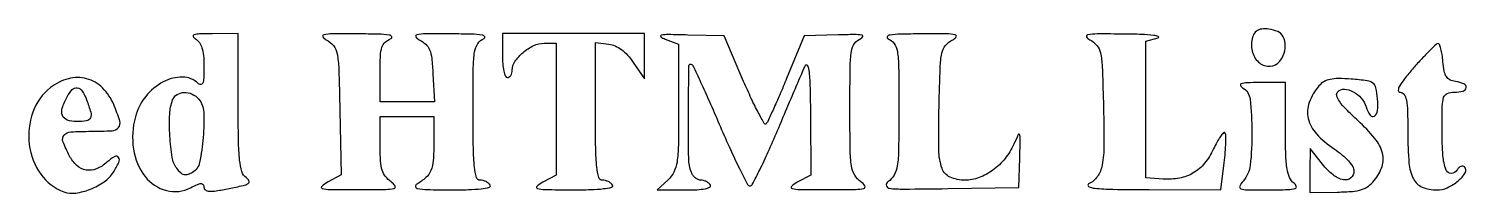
# Model space of a CAD drawing. Extents: x 16 to 560, y 1676 to 2109.
# Drawn here: x 266.2 to 559.9, y 2075.3 to 2109 of the extents above; entities that cross this region are included whole.
import ezdxf

# ---------------------------------------------------------------- set-up
doc = ezdxf.new("R2010")
doc.units = 0

msp = doc.modelspace()

# ---------------------------------------------------------------- linework, layer by layer
for points in [[(300.25, 2106.919901, -0.108122), (301.060198, 2106.175919, -0.078456), (301.601124, 2105.073002, -0.054175), (301.907027, 2103.492137, -0.020727), (302, 2101.25031, -0.009693), (301.954451, 2098.900904, -0.07412), (301.75, 2097.818815, -0.332949), (301.356231, 2097.553291, -0.18607), (300.8, 2097.8, 0.19925), (297.647672, 2099.103339, 0.123073), (293.700598, 2098.111394, 0.10171), (290.094057, 2095.111375, 0.103161), (287.985562, 2090.946382, 0.102797), (287.601794, 2084.355304, 0.129211), (289.996194, 2078.750117, 0.165185), (294.320919, 2075.900144, 0.185626), (299.25, 2076.453595, -0.013814), (300.683966, 2077.148513, -0.094288), (301.4446, 2077.331122, -0.267585), (301.840177, 2077.127527, -0.144125), (302, 2076.584584, 0.244841), (302.295805, 2076.016719, 0.139865), (303.045111, 2075.758051, 0.052937), (304.488497, 2075.832165, 0.009532), (307.140918, 2076.304261, 0.007588), (309.982018, 2076.910954, 0.084941), (311.045064, 2077.35419, 0.381756), (311.18983, 2077.863514, 0.122353), (310.640918, 2078.520616, -0.163555), (309.770732, 2079.752015, -0.046127), (309.300227, 2082.088003, -0.022938), (309.057709, 2086.078476, -0.003708), (309, 2093.860243), (309, 2108), (303.75, 2107.969591, 0.007048), (301.106127, 2107.917006, 0.064437), (299.973225, 2107.731064, 0.45961), (299.820456, 2107.386929, 0.151017)], [(327, 2106.707351, -0.109165), (328.451847, 2105.520468, -0.120041), (329.206589, 2103.870737, -0.039416), (329.5495, 2100.803574, -0.002849), (329.778698, 2092.269066), (330.057396, 2079.093947), (327.278698, 2077.587011, 0.056087), (326.068984, 2076.74335, 0.607887), (326.179532, 2076.29672, 0.057189), (327.712925, 2076.109482, 0.002158), (333.5, 2076.09249, 0.002613), (339.165623, 2076.12991, 0.054648), (340.84434, 2076.334063, 0.51435), (341.050042, 2076.833822, 0.100853), (340.25, 2077.674424, -0.071002), (339.083269, 2078.763212, -0.096493), (338.412449, 2080.03374, -0.060024), (338.086517, 2081.893539, -0.013397), (338, 2085.121972), (338, 2091), (343.5, 2091), (349, 2091), (348.984687, 2085.75, -0.016927), (348.848229, 2082.040278, -0.079212), (348.365263, 2079.965545, -0.113763), (347.35264, 2078.527009, -0.053812), (345.5, 2077.194945, 0.311038), (345.250235, 2076.680313, 0.323125), (345.643645, 2076.279707, 0.037258), (347.682114, 2076.085656, 0.004244), (352.309017, 2076.030409, 0.007968), (356.04986, 2076.077111, 0.022355), (358.661976, 2076.268456, 0.029619), (360.321071, 2076.565299, 0.510517), (360.5, 2077, 0.08825), (360.157656, 2077.382836, 0.053305), (359.640225, 2077.70625, 0.051278), (359.038022, 2077.925833, 0.061875), (358.440983, 2078, -0.334932), (357.68227, 2078.572451, -0.043956), (357.275673, 2080.684488, -0.022081), (357.052723, 2084.512421, -0.003506), (357, 2092.032224, -0.002544), (357.045752, 2101.022921, -0.034848), (357.306199, 2104.277902, -0.114484), (357.967016, 2105.944514, -0.146828), (359.25, 2106.968838, 0.468223), (359.373368, 2107.35029, 0.220347), (358.873633, 2107.67345, 0.028662), (356.66328, 2107.85723, 0.00506), (352.5, 2107.921872, 0.002981), (347.288045, 2107.91897, 0.044461), (345.47625, 2107.745631, 0.539942), (345.300717, 2107.326223, 0.128235), (346, 2106.71053, -0.068485), (347.33599, 2105.789462, -0.11278), (348.113781, 2104.666679, -0.06883), (348.544836, 2102.933621, -0.013501), (348.799904, 2099.725271), (349.099808, 2094), (343.549904, 2094), (338, 2094), (338, 2100.032224, -0.010544), (338.072804, 2103.484308, -0.067976), (338.380731, 2105.196749, -0.13251), (339.04804, 2106.221655, -0.087215), (340.25, 2106.968838, 0.468223), (340.373368, 2107.35029, 0.220347), (339.873633, 2107.67345, 0.028662), (337.66328, 2107.85723, 0.00506), (333.5, 2107.921872, 0.002972), (328.28128, 2107.91906, 0.044589), (326.472036, 2107.745565, 0.540589), (326.296938, 2107.325459, 0.127348)], [(363, 2103.5, 0.020945), (363.072283, 2101.775243, 0.033738), (363.29375, 2100.321875, 0.036969), (363.611488, 2099.267028, 0.31052), (364, 2099, 0.148195), (364.381354, 2099.115568, 0.098894), (364.70625, 2099.440625, 0.082425), (364.925306, 2099.926543, 0.064853), (365, 2100.5, -0.150921), (365.550956, 2102.283738, -0.067446), (367.213435, 2104.127094, -0.065481), (369.391489, 2105.527715, -0.110624), (371.5, 2106), (374, 2106), (374, 2092.531937), (374, 2079.063875), (371.25, 2077.571975, 0.055778), (370.047832, 2076.734412, 0.604194), (370.155263, 2076.287983, 0.058615), (371.656241, 2076.09091, 0.002227), (377.309017, 2076.040038, 0.007955), (381.051118, 2076.082568, 0.022351), (383.662895, 2076.270863, 0.029661), (385.320977, 2076.565683, 0.51083), (385.5, 2077, 0.08825), (385.157656, 2077.382836, 0.053305), (384.640225, 2077.70625, 0.051278), (384.038022, 2077.925833, 0.061875), (383.440983, 2078, -0.335161), (382.682047, 2078.573111, -0.043811), (382.27561, 2080.690421, -0.02203), (382.052701, 2084.527208, -0.003495), (382, 2092.066422), (382, 2106.132845), (384.717699, 2105.816422, -0.0743), (386.032431, 2105.460706, -0.056649), (387.323964, 2104.711349, -0.049798), (388.562335, 2103.584166, -0.035361), (389.717699, 2102.102117), (392, 2098.704234), (392, 2103.352117), (392, 2108), (377.5, 2108), (363, 2108)], [(396.25, 2106.863411), (399, 2105.833333), (399, 2092.955622, -0.003666), (398.942718, 2085.142646, -0.032766), (398.66793, 2081.722475, -0.078466), (398.029644, 2079.675689, -0.090715), (396.811439, 2078.038955), (394.622877, 2076), (400.370456, 2076, 0.012926), (402.749775, 2076.061522, 0.035222), (404.420871, 2076.266614, 0.063466), (405.377535, 2076.582896, 0.446066), (405.5, 2077, 0.08274), (405.165215, 2077.382727, 0.053447), (404.671653, 2077.70625, 0.052153), (404.104082, 2077.925879, 0.066349), (403.547972, 2078, -0.104768), (402.992663, 2078.117649, -0.066658), (402.427535, 2078.46465, -0.062621), (401.938646, 2078.97704, -0.067715), (401.606989, 2079.581787, -0.088278), (401.061176, 2082.415133, -0.004565), (401.013723, 2091.757922, -0.00263), (401.103464, 2101.396494, -0.662922), (401.696317, 2101.637017, -0.087369), (402.107821, 2101.049624, -0.001619), (403.700447, 2097.609448, -0.003928), (405.517657, 2093.567117, -0.00261), (407.541082, 2088.903952, 0.005703), (409.578151, 2084.287758, 0.009094), (411.435637, 2080.39465, 0.003593), (413.090835, 2077.140608, 0.271589), (413.569404, 2076.838783, 0.288574), (414.044884, 2077.117114, 0.004215), (415.589532, 2080.151251, 0.010013), (417.322078, 2083.808249, 0.006257), (419.210867, 2088.155181, -0.000737), (421.10355, 2092.646074, -0.000957), (422.851654, 2096.754959, -0.000714), (424.328451, 2100.194192, -0.008709), (424.918548, 2101.5, -0.665712), (425.335046, 2101.480936, -0.062954), (425.65373, 2100.086188, -0.018976), (425.853392, 2096.813961, -0.004364), (425.93232, 2091.281937), (426, 2079.063875), (423.25, 2077.571975, 0.059559), (422.08058, 2076.744067, 0.60424), (422.195321, 2076.297122, 0.056305), (423.748142, 2076.109966, 0.002209), (429.5, 2076.09249, 0.002613), (435.165623, 2076.12991, 0.054648), (436.84434, 2076.334063, 0.51435), (437.050042, 2076.833822, 0.100853), (436.25, 2077.674424, -0.109819), (434.977002, 2079.060367, -0.09405), (434.321205, 2080.934302, -0.034209), (434.051589, 2084.268194, -0.003076), (434, 2092.654196, -0.002737), (434.04681, 2101.204268, -0.036182), (434.309315, 2104.348982, -0.11578), (434.97061, 2105.975548, -0.141309), (436.25, 2106.996154, 0.212499), (436.608279, 2107.373538, 0.470399), (436.431533, 2107.66926, 0.040569), (434.880872, 2107.780504, 0.005364), (431.586361, 2107.713929), (424.672723, 2107.5), (421.075598, 2098.822569, -0.003246), (419.653356, 2095.453654, -0.004786), (418.357353, 2092.516359, -0.002303), (417.222214, 2090.039348, -0.087997), (416.87328, 2089.539947, -0.495839), (416.505939, 2089.589927, -0.007044), (415.27461, 2091.839301, -0.012877), (413.853492, 2094.700357, -0.007388), (412.28084, 2098.217378), (408.293592, 2107.5), (400.896796, 2107.696744, 0.00347), (396.906998, 2107.77516, 0.047576), (395.463972, 2107.65603, 0.649446), (395.387429, 2107.345104, 0.075595)], [(441.75, 2106.968838, -0.142757), (443.029538, 2105.963868, -0.116905), (443.691194, 2104.348057, -0.036269), (443.953391, 2101.211491, -0.002723), (444, 2092.654196, -0.003085), (443.948281, 2084.272472, -0.034158), (443.678476, 2080.933536, -0.093565), (443.022763, 2079.053038, -0.109058), (441.75, 2077.657317, 0.297885), (441.442598, 2076.882244, 0.325245), (442.032598, 2076.343044, 0.029746), (445.048407, 2076.185901, 0.001847), (454, 2076.285345), (468.5, 2076.5), (468.69926, 2082.5, 0.001659), (468.822244, 2086.61464, 0.107358), (468.689775, 2087.313474, 0.641929), (468.413684, 2087.321263, 0.009095), (467.488651, 2085.353565, -0.064151), (465.699112, 2082.430722, -0.064909), (463.233429, 2080.070026, -0.068679), (460.388763, 2078.527518, -0.090175), (457.487586, 2078, -0.104552), (454.457169, 2078.640679, -0.207561), (452.824266, 2080.411894, -0.081225), (452.166706, 2084.166275, -0.008532), (452.218343, 2093.112905, -0.003182), (452.449821, 2101.037707, -0.04159), (452.798032, 2103.957525, -0.12162), (453.553786, 2105.54682, -0.104649), (455, 2106.707556, 0.127405), (455.702819, 2107.325508, 0.540547), (455.527693, 2107.74557, 0.044581), (453.718284, 2107.919054, 0.002972), (448.5, 2107.921872, 0.00506), (444.33672, 2107.85723, 0.028662), (442.126367, 2107.67345, 0.220347), (441.626632, 2107.35029, 0.468223)], [(483, 2106.707801, -0.099999), (484.439632, 2105.574159, -0.122795), (485.197086, 2104.045537, -0.044023), (485.552809, 2101.274995, -0.003604), (485.790215, 2093.972543, -0.005893), (485.908668, 2085.202469, -0.045054), (485.545407, 2081.10047, -0.107963), (484.577459, 2078.768703, -0.128994), (482.771736, 2077.230194, 0.617017), (482.763649, 2076.725638, 0.097152), (484.034008, 2076.350069, 0.019329), (487.740909, 2076.145599, 0.002957), (495.134777, 2076.06768), (509.769553, 2076), (510.467252, 2081.584191, 0.009689), (510.696574, 2083.761858, 0.014269), (510.806144, 2085.681884, 0.009472), (510.821206, 2087.263256, 0.196466), (510.64118, 2087.692153, 0.429607), (510.336629, 2087.684192, 0.029721), (509.73996, 2086.936769, 0.027784), (509.039959, 2085.817082, 0.015514), (508.308705, 2084.385127, -0.060821), (506.471813, 2081.472165, -0.087499), (504.169115, 2079.484347, -0.088792), (501.352253, 2078.422572, -0.064494), (498, 2078.239567), (494.5, 2078.5), (494.5, 2092.454915), (494.5, 2106.40983), (497, 2107.105235, 0.70814), (497.018329, 2107.377755, 0.073783), (496.076905, 2107.6265, 0.019076), (493.606839, 2107.806818, 0.006446), (490, 2107.885578, 0.002916), (484.535419, 2107.902563, 0.041015), (482.582016, 2107.736697, 0.515263), (482.375867, 2107.312685, 0.152173)], [(516.384042, 2107.558413, 0.132697), (516.101227, 2104.810384, 0.143029), (517.260137, 2102.382997, 0.181574), (519.306539, 2101.312409, 0.206745), (521.416177, 2101.930433, 0.12283), (522.548173, 2103.471196, 0.097529), (522.949091, 2105.503659, 0.109704), (522.540282, 2107.347221, 0.1943), (521.418213, 2108.393011, 0.044415), (519.619705, 2108.90558, 0.088519), (518.144365, 2108.923707, 0.121581), (517.059289, 2108.456907, 0.13994)], [(549.168, 2100.954973, 0.010821), (547.294664, 2098.716263, 0.04214), (546.289263, 2097.2176, 0.121907), (546.059179, 2096.366597, 0.420507), (546.418, 2096, -0.247035), (547.221432, 2095.577249, -0.104507), (547.703076, 2094.418052, -0.040237), (547.943668, 2092.137422, -0.006168), (548, 2087.571429, 0.019663), (548.238398, 2081.511541, 0.098821), (549.157167, 2078.263197, 0.177163), (550.957047, 2076.594938, 0.099521), (553.916441, 2076, 0.10844), (556.078972, 2076.47459, 0.065389), (558.30845, 2077.880648, 0.080356), (559.743969, 2079.526738, 0.348739), (559.606163, 2080.72717, 0.168108), (559.267855, 2080.891551, 0.127659), (558.856323, 2080.835761, 0.09591), (558.429374, 2080.556082, 0.061593), (558.05743, 2080.092924, -0.249021), (556.868536, 2079.397756, -0.321795), (555.843273, 2080.071923, -0.073694), (555.181277, 2083.041402, -0.018058), (555, 2088.059017, -0.004532), (555.046843, 2093.226526, -0.071841), (555.328706, 2094.955902, -0.227495), (556.051569, 2095.728157, -0.093029), (557.5, 2096, 0.059623), (559.312351, 2096.216886, 0.314392), (559.939586, 2096.92719, 0.335758), (559.475975, 2097.711765, 0.062117), (557.75, 2098.180449, -0.078602), (556.610647, 2098.530348, -0.139488), (555.885558, 2099.181899, -0.09543), (555.447055, 2100.308129, -0.024614), (555.189635, 2102.25, 0.017274), (555.020888, 2103.684206, 0.027998), (554.767859, 2104.885211, 0.027131), (554.475791, 2105.77287, 0.326921), (554.189635, 2105.954973, 0.175553), (553.769271, 2105.770887, 0.005728), (552.430055, 2104.467649, 0.010347), (550.877994, 2102.85696, 0.006938)], [(270.658927, 2096.946352, 0.141593), (267.026101, 2091.889469, 0.117944), (266.317822, 2085.28557, 0.12149), (268.666948, 2079.224612, 0.155681), (273.402623, 2075.62183, 0.120844), (275.812729, 2075.377686, 0.059821), (278.803508, 2076.17031, 0.058642), (281.613363, 2077.689749, 0.094755), (283.497995, 2079.637284, 0.034496), (284.61328, 2081.626131, 0.260779), (284.54267, 2082.6616, 0.404736), (283.758786, 2082.839651, 0.047473), (282.17739, 2081.660536, -0.086357), (280.045162, 2080.313984, -0.140408), (277.931821, 2080.076301, -0.142615), (276.036278, 2080.992688, -0.090222), (274.52568, 2082.95034, -0.028417), (273.199704, 2085.916136, -0.279094), (273.43571, 2087.207776, -0.198911), (274.802886, 2087.873329, -0.015087), (279, 2088, 0.014633), (283.218451, 2088.123483, 0.206106), (284.542013, 2088.787583, 0.256722), (284.806255, 2090.114011, 0.022461), (283.584658, 2093.451627, 0.09862), (281.276031, 2096.881914, 0.130166), (278.024721, 2098.756172, 0.131659), (274.300776, 2098.764526, 0.102089)], [(514.25, 2096.919901, -0.238565), (515.77571, 2094.565618, -0.025419), (516.150754, 2087.851963, -0.028053), (515.804558, 2081.084949, -0.158394), (514.345012, 2077.828741, 0.076221), (513.66123, 2076.792802, 0.444262), (513.889281, 2076.260663, 0.080158), (515.156499, 2076.043395, 0.003609), (519.595012, 2076.031803, 0.004634), (523.514641, 2076.086186, 0.058779), (524.972418, 2076.292459, 0.429556), (525.214937, 2076.734957, 0.154053), (524.75, 2077.392046, -0.126741), (523.849862, 2078.529727, -0.06484), (523.329837, 2080.286988, -0.033199), (523.0664, 2083.147168, -0.006368), (523, 2088.360243), (523, 2098), (517.75, 2097.969591, 0.007048), (515.106127, 2097.917006, 0.064437), (513.973225, 2097.731064, 0.45961), (513.820456, 2097.386929, 0.151017)], [(529.839095, 2097.285479, 0.089649), (527.849846, 2093.900607, 0.148642), (527.661454, 2090.62068, 0.128594), (529.364372, 2087.45502, 0.059288), (532.95972, 2084.407958, -0.027791), (534.554087, 2083.220457, -0.036999), (535.851017, 2081.963615, -0.041728), (536.736219, 2080.783894, -0.141003), (537, 2079.867114, -0.221065), (536.342342, 2078.452329, -0.232248), (534.858017, 2078.082588, -0.116171), (532.718388, 2079.099258, -0.057176), (530.583567, 2081.25), (528.022179, 2084.5), (528.010865, 2080), (527.999552, 2075.5), (533.653341, 2075.580534, 0.015869), (536.675849, 2075.719603, 0.056869), (538.570583, 2076.086611, 0.0827), (539.940516, 2076.782436, 0.063873), (541.153565, 2077.941318, 0.088726), (542.741778, 2080.823332, 0.149645), (542.822765, 2083.558927, 0.106923), (541.281693, 2086.515261, 0.032819), (537.797528, 2090.187118, -0.011442), (535.381738, 2092.524433, -0.042806), (534.032712, 2094.147466, -0.083067), (533.485492, 2095.30338, -0.271864), (533.690169, 2096.090169, -0.213608), (535.038742, 2096.604727, -0.108505), (536.822801, 2096.106077, -0.090886), (538.496494, 2094.780124, -0.103417), (539.499663, 2093.001061, 0.067841), (540.317845, 2091.275713, 0.425171), (541.17749, 2091.111736, 0.221827), (541.814084, 2092.227014, 0.041838), (541.810365, 2094.635199, 0.028011), (541.488266, 2096.901528, 0.184412), (540.888479, 2097.854153, 0.130489), (539.695421, 2098.337116, 0.01156), (536.437096, 2098.670678, 0.016909), (533.82822, 2098.788375, 0.054606), (532.103492, 2098.619098, 0.081321), (530.858543, 2098.137343, 0.082475)], [(278.024751, 2094.4349, -0.020067), (278.871724, 2091.90614, -0.179736), (278.788222, 2090.758187, -0.250988), (278.001604, 2090.159337, -0.039739), (276, 2090, -0.079063), (274.068256, 2090.30738, -0.224985), (273.10397, 2091.220581, -0.171781), (273.05812, 2092.760804, -0.04526), (274.035184, 2095.065741, -0.065722), (275.089626, 2096.534486, -0.248353), (276.125733, 2096.889415, -0.214681), (277.117608, 2096.2399, -0.051236)], [(300.927539, 2094.58731, -0.163639), (301.948208, 2091.942633, -0.031568), (301.848326, 2086.740301, -0.030095), (301.115114, 2081.629262, -0.207946), (299.691431, 2079.603976, -0.053444), (298.7111, 2079.140951, -0.147704), (297.95639, 2079.109853, -0.131815), (297.256794, 2079.505067, -0.03895), (296.441431, 2080.44113, -0.121994), (295.513765, 2082.660323, -0.023386), (295.046689, 2087.033861, -0.025266), (295.005902, 2091.511371, -0.081428), (295.606989, 2094.418213, -0.163273), (296.504929, 2095.505966, -0.132069), (297.961705, 2095.947661, -0.116796), (299.589793, 2095.616331, -0.111652)]]:
    msp.add_lwpolyline(points, format="xyb", close=True)

doc.saveas('drawing.dxf')
